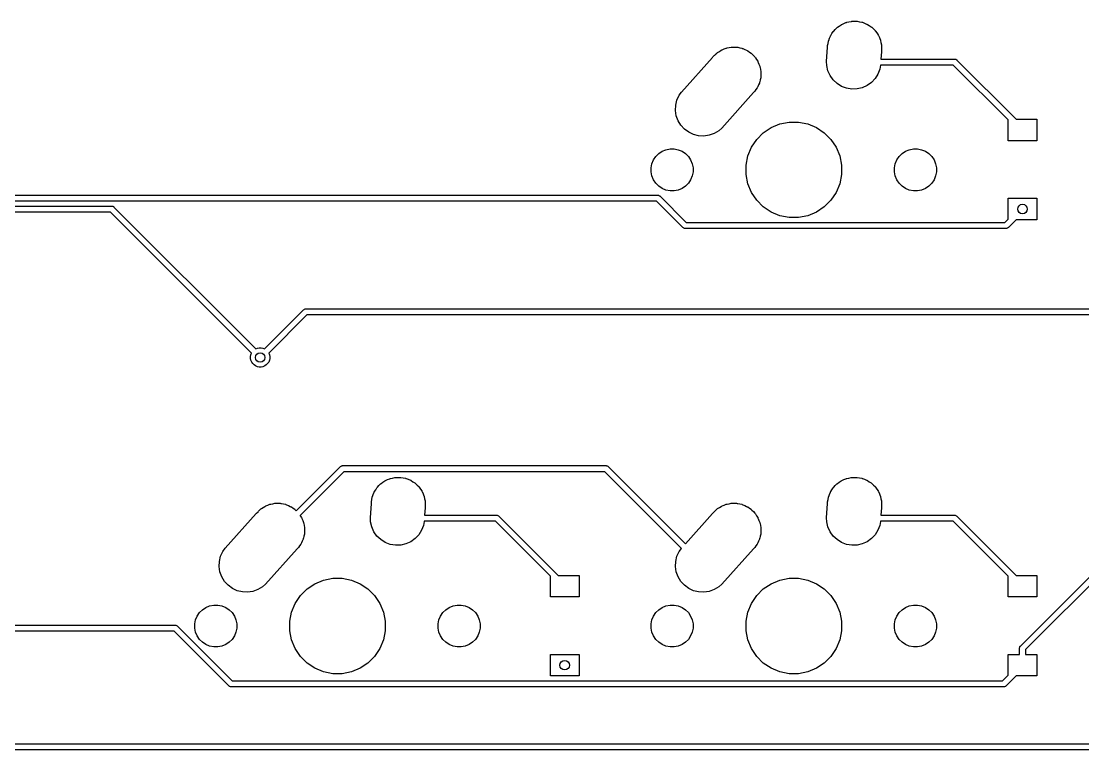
# Model space of a CAD drawing. Extents: x -662 to -203, y -195 to -58.
# Drawn here: x -588.66 to -544.35, y -169.52 to -139.09 of the extents above; entities that cross this region are included whole.
import ezdxf

# ---------------------------------------------------------------- set-up
doc = ezdxf.new("R2010")
doc.units = 0
doc.layers.add('BLACK', color=7, linetype='CONTINUOUS')

msp = doc.modelspace()

# ---------------------------------------------------------------- linework, layer by layer
at = {"layer": 'BLACK', "linetype": 'CONTINUOUS'}
for p, q in [((-554.318, -139.188), (-554.232, -139.149)), ((-554.232, -139.149), (-554.216, -139.145)), ((-554.216, -139.145), (-554.201, -139.139)), ((-554.201, -139.139), (-554.108, -139.121)), ((-554.108, -139.121), (-554.016, -139.099)), ((-554.016, -139.099), (-554, -139.099)), ((-554, -139.099), (-553.983, -139.096)), ((-553.983, -139.096), (-553.889, -139.096)), ((-553.889, -139.096), (-553.795, -139.093)), ((-553.795, -139.093), (-553.778, -139.096)), ((-553.778, -139.096), (-553.762, -139.096)), ((-553.762, -139.096), (-553.669, -139.114)), ((-553.669, -139.114), (-553.576, -139.13)), ((-553.576, -139.13), (-553.561, -139.136)), ((-553.561, -139.136), (-553.544, -139.139)), ((-553.544, -139.139), (-553.457, -139.175)), ((-554.817, -139.609), (-554.767, -139.529)), ((-554.767, -139.529), (-554.755, -139.517)), ((-554.755, -139.517), (-554.746, -139.504)), ((-554.746, -139.504), (-554.68, -139.437)), ((-554.68, -139.437), (-554.615, -139.368)), ((-554.615, -139.368), (-554.601, -139.359)), ((-554.601, -139.359), (-554.59, -139.347)), ((-554.59, -139.347), (-554.511, -139.294)), ((-554.511, -139.294), (-554.434, -139.24)), ((-554.434, -139.24), (-554.419, -139.233)), ((-554.419, -139.233), (-554.405, -139.224)), ((-554.405, -139.224), (-554.318, -139.188)), ((-553.457, -139.175), (-553.369, -139.209)), ((-553.369, -139.209), (-553.355, -139.217)), ((-553.355, -139.217), (-553.34, -139.224)), ((-553.34, -139.224), (-553.261, -139.276)), ((-553.261, -139.276), (-553.181, -139.326)), ((-553.181, -139.326), (-553.169, -139.338)), ((-553.169, -139.338), (-553.155, -139.347)), ((-553.155, -139.347), (-553.089, -139.414)), ((-553.089, -139.414), (-553.02, -139.478)), ((-553.02, -139.478), (-553.01, -139.492)), ((-553.01, -139.492), (-552.999, -139.504)), ((-552.999, -139.504), (-552.946, -139.582)), ((-552.946, -139.582), (-552.891, -139.659)), ((-554.997, -140.11), (-554.979, -140.017)), ((-554.979, -140.017), (-554.963, -139.924)), ((-554.963, -139.924), (-554.957, -139.909)), ((-554.957, -139.909), (-554.954, -139.893)), ((-554.954, -139.893), (-554.918, -139.805)), ((-554.918, -139.805), (-554.885, -139.717)), ((-554.885, -139.717), (-554.876, -139.703)), ((-554.876, -139.703), (-554.869, -139.688)), ((-554.869, -139.688), (-554.817, -139.609)), ((-552.891, -139.659), (-552.885, -139.674)), ((-552.885, -139.674), (-552.875, -139.688)), ((-552.875, -139.688), (-552.839, -139.775)), ((-552.839, -139.775), (-552.801, -139.861)), ((-552.801, -139.861), (-552.797, -139.877)), ((-552.797, -139.877), (-552.791, -139.893)), ((-552.791, -139.893), (-552.772, -139.985)), ((-552.772, -139.985), (-552.751, -140.077)), ((-559.69, -140.488), (-559.63, -140.427)), ((-559.63, -140.427), (-559.609, -140.413)), ((-559.609, -140.413), (-559.59, -140.396)), ((-559.59, -140.396), (-559.517, -140.352)), ((-559.517, -140.352), (-559.445, -140.304)), ((-559.445, -140.304), (-559.422, -140.294)), ((-559.422, -140.294), (-559.401, -140.281)), ((-559.401, -140.281), (-559.32, -140.252)), ((-559.32, -140.252), (-559.241, -140.219)), ((-559.241, -140.219), (-559.216, -140.214)), ((-559.216, -140.214), (-559.193, -140.206)), ((-559.193, -140.206), (-559.108, -140.192)), ((-559.108, -140.192), (-559.023, -140.176)), ((-559.023, -140.176), (-558.998, -140.176)), ((-558.998, -140.176), (-558.974, -140.172)), ((-558.974, -140.172), (-558.888, -140.176)), ((-558.888, -140.176), (-558.802, -140.176)), ((-558.802, -140.176), (-558.777, -140.181)), ((-558.777, -140.181), (-558.752, -140.182)), ((-558.752, -140.182), (-558.669, -140.202)), ((-558.669, -140.202), (-558.584, -140.219)), ((-558.584, -140.219), (-558.561, -140.228)), ((-558.561, -140.228), (-558.537, -140.234)), ((-558.537, -140.234), (-558.459, -140.271)), ((-558.459, -140.271), (-558.38, -140.304)), ((-558.38, -140.304), (-558.359, -140.318)), ((-558.359, -140.318), (-558.336, -140.328)), ((-558.336, -140.328), (-558.267, -140.379)), ((-558.267, -140.379), (-558.195, -140.427)), ((-558.195, -140.427), (-558.178, -140.445)), ((-558.178, -140.445), (-558.157, -140.459)), ((-558.157, -140.459), (-558.099, -140.523)), ((-555.039, -140.778), (-554.997, -140.182)), ((-554.997, -140.182), (-554.997, -140.11)), ((-552.755, -140.37), (-552.776, -140.674)), ((-552.747, -140.332), (-552.755, -140.37)), ((-552.751, -140.077), (-552.751, -140.094)), ((-552.751, -140.094), (-552.747, -140.11)), ((-552.747, -140.11), (-552.747, -140.204)), ((-552.747, -140.204), (-552.746, -140.243)), ((-552.746, -140.243), (-552.747, -140.259)), ((-552.747, -140.259), (-552.747, -140.332)), ((-561.097, -142.051), (-559.803, -140.609)), ((-559.803, -140.609), (-559.786, -140.584)), ((-559.786, -140.584), (-559.729, -140.527)), ((-559.729, -140.527), (-559.713, -140.508)), ((-559.713, -140.508), (-559.69, -140.488)), ((-558.099, -140.523), (-558.039, -140.584)), ((-558.039, -140.584), (-558.025, -140.604)), ((-558.025, -140.604), (-558.008, -140.623)), ((-558.008, -140.623), (-557.963, -140.696)), ((-557.963, -140.696), (-557.915, -140.768)), ((-557.915, -140.768), (-557.906, -140.791)), ((-557.906, -140.791), (-557.893, -140.812)), ((-557.893, -140.812), (-557.864, -140.893)), ((-557.864, -140.893), (-557.831, -140.973)), ((-555.034, -140.944), (-555.039, -140.778)), ((-552.793, -140.928), (-552.794, -140.933)), ((-549.752, -140.928), (-552.793, -140.928)), ((-552.776, -140.674), (-549.706, -140.674)), ((-547.462, -143.218), (-549.752, -140.928)), ((-549.706, -140.674), (-549.699, -140.673)), ((-549.699, -140.673), (-549.693, -140.674)), ((-549.693, -140.674), (-549.674, -140.676)), ((-549.674, -140.676), (-549.65, -140.683)), ((-549.65, -140.683), (-549.628, -140.695)), ((-549.628, -140.695), (-549.609, -140.71)), ((-549.609, -140.71), (-549.605, -140.715)), ((-549.605, -140.715), (-547.132, -143.188)), ((-557.831, -140.973), (-557.826, -140.997)), ((-557.826, -140.997), (-557.817, -141.021)), ((-557.817, -141.021), (-557.804, -141.106)), ((-557.804, -141.106), (-557.787, -141.19)), ((-557.787, -141.19), (-557.787, -141.215)), ((-557.787, -141.215), (-557.784, -141.24)), ((-557.784, -141.24), (-557.787, -141.326)), ((-557.787, -141.326), (-557.787, -141.412)), ((-554.984, -141.16), (-555.034, -140.944)), ((-554.893, -141.363), (-554.984, -141.16)), ((-554.765, -141.543), (-554.893, -141.363)), ((-552.9, -141.304), (-553.018, -141.492)), ((-552.821, -141.097), (-552.9, -141.304)), ((-552.794, -140.933), (-552.821, -141.097)), ((-557.883, -141.754), (-557.915, -141.834)), ((-557.846, -141.676), (-557.883, -141.754)), ((-557.84, -141.652), (-557.846, -141.676)), ((-557.831, -141.629), (-557.84, -141.652)), ((-557.814, -141.545), (-557.831, -141.629)), ((-557.793, -141.461), (-557.814, -141.545)), ((-557.792, -141.436), (-557.793, -141.461)), ((-557.787, -141.412), (-557.792, -141.436)), ((-554.604, -141.695), (-554.765, -141.543)), ((-554.416, -141.813), (-554.604, -141.695)), ((-554.209, -141.892), (-554.416, -141.813)), ((-553.351, -141.782), (-553.553, -141.872)), ((-553.17, -141.653), (-553.351, -141.782)), ((-553.018, -141.492), (-553.17, -141.653)), ((-561.289, -142.385), (-561.195, -142.184)), ((-561.195, -142.184), (-561.097, -142.051)), ((-558.095, -142.075), (-559.422, -143.553)), ((-558.039, -142.018), (-558.095, -142.075)), ((-557.991, -141.946), (-558.039, -142.018)), ((-557.94, -141.877), (-557.991, -141.946)), ((-557.929, -141.854), (-557.94, -141.877)), ((-557.915, -141.834), (-557.929, -141.854)), ((-553.99, -141.928), (-554.209, -141.892)), ((-553.769, -141.922), (-553.99, -141.928)), ((-553.553, -141.872), (-553.769, -141.922)), ((-561.351, -142.822), (-561.341, -142.6)), ((-561.341, -142.6), (-561.289, -142.385)), ((-561.318, -143.041), (-561.351, -142.822)), ((-561.242, -143.249), (-561.318, -143.041)), ((-561.127, -143.439), (-561.242, -143.249)), ((-560.977, -143.602), (-561.127, -143.439)), ((-559.422, -143.553), (-559.544, -143.665)), ((-557.683, -143.752), (-557.357, -143.534)), ((-557.357, -143.534), (-556.994, -143.383)), ((-556.994, -143.383), (-556.609, -143.307)), ((-556.609, -143.307), (-556.216, -143.307)), ((-556.216, -143.307), (-555.831, -143.383)), ((-555.831, -143.383), (-555.468, -143.534)), ((-555.468, -143.534), (-555.141, -143.752)), ((-547.462, -144.088), (-547.462, -143.218)), ((-547.132, -143.188), (-546.262, -143.188)), ((-546.262, -143.188), (-546.262, -144.088)), ((-560.799, -143.733), (-560.977, -143.602)), ((-560.598, -143.827), (-560.799, -143.733)), ((-560.383, -143.88), (-560.598, -143.827)), ((-560.161, -143.889), (-560.383, -143.88)), ((-559.942, -143.856), (-560.161, -143.889)), ((-559.734, -143.78), (-559.942, -143.856)), ((-559.544, -143.665), (-559.734, -143.78)), ((-558.179, -144.356), (-557.961, -144.03)), ((-557.961, -144.03), (-557.683, -143.752)), ((-555.141, -143.752), (-554.864, -144.03)), ((-554.864, -144.03), (-554.645, -144.356)), ((-561.907, -144.525), (-561.748, -144.459)), ((-561.748, -144.459), (-561.579, -144.426)), ((-561.579, -144.426), (-561.406, -144.426)), ((-561.406, -144.426), (-561.237, -144.459)), ((-561.237, -144.459), (-561.078, -144.525)), ((-558.33, -144.719), (-558.179, -144.356)), ((-554.645, -144.356), (-554.495, -144.719)), ((-551.747, -144.525), (-551.588, -144.459)), ((-551.588, -144.459), (-551.419, -144.426)), ((-551.419, -144.426), (-551.246, -144.426)), ((-551.246, -144.426), (-551.077, -144.459)), ((-551.077, -144.459), (-550.918, -144.525)), ((-546.262, -144.088), (-547.462, -144.088)), ((-562.334, -145.045), (-562.268, -144.886)), ((-562.268, -144.886), (-562.172, -144.743)), ((-562.172, -144.743), (-562.05, -144.621)), ((-562.05, -144.621), (-561.907, -144.525)), ((-561.078, -144.525), (-560.935, -144.621)), ((-560.935, -144.621), (-560.813, -144.743)), ((-560.813, -144.743), (-560.717, -144.886)), ((-560.717, -144.886), (-560.651, -145.045)), ((-558.406, -145.104), (-558.33, -144.719)), ((-554.495, -144.719), (-554.418, -145.104)), ((-552.174, -145.045), (-552.108, -144.886)), ((-552.108, -144.886), (-552.012, -144.743)), ((-552.012, -144.743), (-551.89, -144.621)), ((-551.89, -144.621), (-551.747, -144.525)), ((-550.918, -144.525), (-550.775, -144.621)), ((-550.775, -144.621), (-550.653, -144.743)), ((-550.653, -144.743), (-550.557, -144.886)), ((-550.557, -144.886), (-550.491, -145.045)), ((-562.367, -145.215), (-562.334, -145.045)), ((-562.367, -145.387), (-562.367, -145.215)), ((-560.651, -145.045), (-560.617, -145.215)), ((-560.617, -145.215), (-560.617, -145.387)), ((-558.406, -145.497), (-558.406, -145.104)), ((-554.418, -145.104), (-554.418, -145.497)), ((-552.207, -145.215), (-552.174, -145.045)), ((-552.207, -145.387), (-552.207, -145.215)), ((-550.491, -145.045), (-550.457, -145.215)), ((-550.457, -145.215), (-550.457, -145.387)), ((-562.334, -145.556), (-562.367, -145.387)), ((-562.268, -145.715), (-562.334, -145.556)), ((-562.172, -145.858), (-562.268, -145.715)), ((-560.717, -145.715), (-560.813, -145.858)), ((-560.651, -145.556), (-560.717, -145.715)), ((-560.617, -145.387), (-560.651, -145.556)), ((-558.33, -145.882), (-558.406, -145.497)), ((-554.418, -145.497), (-554.495, -145.882)), ((-552.174, -145.556), (-552.207, -145.387)), ((-552.108, -145.715), (-552.174, -145.556)), ((-552.012, -145.858), (-552.108, -145.715)), ((-550.557, -145.715), (-550.653, -145.858)), ((-550.491, -145.556), (-550.557, -145.715)), ((-550.457, -145.387), (-550.491, -145.556)), ((-562.05, -145.98), (-562.172, -145.858)), ((-561.907, -146.076), (-562.05, -145.98)), ((-561.748, -146.142), (-561.907, -146.076)), ((-561.579, -146.176), (-561.748, -146.142)), ((-561.406, -146.176), (-561.579, -146.176)), ((-561.237, -146.142), (-561.406, -146.176)), ((-561.078, -146.076), (-561.237, -146.142)), ((-560.935, -145.98), (-561.078, -146.076)), ((-560.813, -145.858), (-560.935, -145.98)), ((-558.179, -146.245), (-558.33, -145.882)), ((-557.961, -146.572), (-558.179, -146.245)), ((-554.645, -146.245), (-554.864, -146.572)), ((-554.495, -145.882), (-554.645, -146.245)), ((-551.89, -145.98), (-552.012, -145.858)), ((-551.747, -146.076), (-551.89, -145.98)), ((-551.588, -146.142), (-551.747, -146.076)), ((-551.419, -146.176), (-551.588, -146.142)), ((-551.246, -146.176), (-551.419, -146.176)), ((-551.077, -146.142), (-551.246, -146.176)), ((-550.918, -146.076), (-551.077, -146.142)), ((-550.775, -145.98), (-550.918, -146.076)), ((-550.653, -145.858), (-550.775, -145.98)), ((-562.141, -146.611), (-591.173, -146.611)), ((-591.126, -146.357), (-562.094, -146.357)), ((-561.045, -147.707), (-562.141, -146.611)), ((-562.094, -146.357), (-562.088, -146.356)), ((-562.088, -146.356), (-562.082, -146.357)), ((-562.082, -146.357), (-562.063, -146.359)), ((-562.063, -146.359), (-562.039, -146.366)), ((-562.039, -146.366), (-562.017, -146.378)), ((-562.017, -146.378), (-561.998, -146.394)), ((-561.998, -146.394), (-561.994, -146.399)), ((-561.994, -146.399), (-560.898, -147.495)), ((-557.683, -146.849), (-557.961, -146.572)), ((-554.864, -146.572), (-555.141, -146.849)), ((-547.462, -147.358), (-547.462, -146.488)), ((-547.462, -146.488), (-546.262, -146.488)), ((-546.262, -146.488), (-546.262, -147.388)), ((-608.238, -146.811), (-584.893, -146.811)), ((-584.939, -147.065), (-608.238, -147.065)), ((-579.047, -152.957), (-584.939, -147.065)), ((-584.893, -146.811), (-584.887, -146.81)), ((-584.887, -146.81), (-584.881, -146.811)), ((-584.881, -146.811), (-584.862, -146.813)), ((-584.862, -146.813), (-584.838, -146.82)), ((-584.838, -146.82), (-584.816, -146.832)), ((-584.816, -146.832), (-584.797, -146.848)), ((-584.797, -146.848), (-584.793, -146.853)), ((-584.793, -146.853), (-578.867, -152.778)), ((-557.357, -147.068), (-557.683, -146.849)), ((-556.994, -147.218), (-557.357, -147.068)), ((-555.468, -147.068), (-555.831, -147.218)), ((-555.141, -146.849), (-555.468, -147.068)), ((-560.898, -147.495), (-547.598, -147.495)), ((-556.609, -147.295), (-556.994, -147.218)), ((-556.216, -147.295), (-556.609, -147.295)), ((-555.831, -147.218), (-556.216, -147.295)), ((-547.598, -147.495), (-547.462, -147.358)), ((-547.132, -147.388), (-547.451, -147.707)), ((-546.262, -147.388), (-547.132, -147.388)), ((-561.041, -147.712), (-561.045, -147.707)), ((-561.022, -147.727), (-561.041, -147.712)), ((-561.021, -147.728), (-561.022, -147.727)), ((-560.999, -147.74), (-561.021, -147.728)), ((-560.975, -147.747), (-560.999, -147.74)), ((-560.95, -147.749), (-560.975, -147.747)), ((-560.944, -147.749), (-560.95, -147.749)), ((-547.552, -147.749), (-560.944, -147.749)), ((-547.546, -147.749), (-547.552, -147.749)), ((-547.539, -147.749), (-547.546, -147.749)), ((-547.521, -147.747), (-547.539, -147.749)), ((-547.497, -147.74), (-547.521, -147.747)), ((-547.475, -147.728), (-547.497, -147.74)), ((-547.455, -147.712), (-547.475, -147.728)), ((-547.451, -147.707), (-547.455, -147.712)), ((-576.857, -151.129), (-576.835, -151.117)), ((-576.835, -151.117), (-576.811, -151.11)), ((-576.811, -151.11), (-576.793, -151.108)), ((-576.793, -151.108), (-576.786, -151.107)), ((-576.786, -151.107), (-576.78, -151.108)), ((-576.78, -151.108), (-540.039, -151.108)), ((-578.509, -152.778), (-576.881, -151.149)), ((-576.734, -151.362), (-578.329, -152.957)), ((-576.881, -151.149), (-576.877, -151.145)), ((-576.877, -151.145), (-576.857, -151.129)), ((-539.993, -151.362), (-576.734, -151.362)), ((-578.867, -152.778), (-578.805, -152.752)), ((-578.805, -152.752), (-578.728, -152.737)), ((-578.728, -152.737), (-578.649, -152.737)), ((-578.649, -152.737), (-578.572, -152.752)), ((-578.572, -152.752), (-578.509, -152.778)), ((-579.088, -153.097), (-579.073, -153.02)), ((-579.088, -153.176), (-579.088, -153.097)), ((-579.073, -153.253), (-579.088, -153.176)), ((-579.073, -153.02), (-579.047, -152.957)), ((-579.043, -153.326), (-579.073, -153.253)), ((-578.999, -153.392), (-579.043, -153.326)), ((-578.334, -153.326), (-578.377, -153.392)), ((-578.304, -153.253), (-578.334, -153.326)), ((-578.329, -152.957), (-578.304, -153.02)), ((-578.304, -153.02), (-578.288, -153.097)), ((-578.288, -153.176), (-578.304, -153.253)), ((-578.288, -153.097), (-578.288, -153.176)), ((-578.943, -153.447), (-578.999, -153.392)), ((-578.878, -153.491), (-578.943, -153.447)), ((-578.805, -153.521), (-578.878, -153.491)), ((-578.728, -153.537), (-578.805, -153.521)), ((-578.649, -153.537), (-578.728, -153.537)), ((-578.572, -153.521), (-578.649, -153.537)), ((-578.499, -153.491), (-578.572, -153.521)), ((-578.433, -153.447), (-578.499, -153.491)), ((-578.377, -153.392), (-578.433, -153.447)), ((-546.947, -165.19), (-537.549, -155.791)), ((-537.402, -156.004), (-546.735, -165.337)), ((-577.18, -159.539), (-575.337, -157.695)), ((-575.337, -157.695), (-575.333, -157.691)), ((-575.333, -157.691), (-575.313, -157.675)), ((-575.313, -157.675), (-575.291, -157.663)), ((-575.291, -157.663), (-575.267, -157.656)), ((-575.267, -157.656), (-575.249, -157.654)), ((-575.249, -157.654), (-575.242, -157.653)), ((-575.242, -157.653), (-575.236, -157.654)), ((-575.236, -157.654), (-564.259, -157.654)), ((-564.259, -157.654), (-564.252, -157.653)), ((-564.252, -157.653), (-564.246, -157.654)), ((-564.246, -157.654), (-564.227, -157.656)), ((-564.227, -157.656), (-564.204, -157.663)), ((-564.204, -157.663), (-564.181, -157.675)), ((-564.181, -157.675), (-564.162, -157.691)), ((-564.162, -157.691), (-564.158, -157.695)), ((-564.158, -157.695), (-560.934, -160.919)), ((-575.19, -157.908), (-577.019, -159.737)), ((-564.305, -157.908), (-575.19, -157.908)), ((-573.368, -158.238), (-573.282, -158.199)), ((-573.282, -158.199), (-573.266, -158.195)), ((-573.266, -158.195), (-573.251, -158.189)), ((-573.251, -158.189), (-573.158, -158.171)), ((-573.158, -158.171), (-573.066, -158.149)), ((-573.066, -158.149), (-573.05, -158.149)), ((-573.05, -158.149), (-573.033, -158.146)), ((-573.033, -158.146), (-572.939, -158.146)), ((-572.939, -158.146), (-572.845, -158.143)), ((-572.845, -158.143), (-572.828, -158.146)), ((-572.828, -158.146), (-572.812, -158.146)), ((-572.812, -158.146), (-572.719, -158.164)), ((-572.719, -158.164), (-572.626, -158.18)), ((-572.626, -158.18), (-572.611, -158.186)), ((-572.611, -158.186), (-572.594, -158.189)), ((-572.594, -158.189), (-572.507, -158.225)), ((-561.103, -161.109), (-564.305, -157.908)), ((-554.318, -158.238), (-554.232, -158.199)), ((-554.232, -158.199), (-554.216, -158.195)), ((-554.216, -158.195), (-554.201, -158.189)), ((-554.201, -158.189), (-554.108, -158.171)), ((-554.108, -158.171), (-554.016, -158.149)), ((-554.016, -158.149), (-554, -158.149)), ((-554, -158.149), (-553.983, -158.146)), ((-553.983, -158.146), (-553.889, -158.146)), ((-553.889, -158.146), (-553.795, -158.143)), ((-553.795, -158.143), (-553.778, -158.146)), ((-553.778, -158.146), (-553.762, -158.146)), ((-553.762, -158.146), (-553.669, -158.164)), ((-553.669, -158.164), (-553.576, -158.18)), ((-553.576, -158.18), (-553.561, -158.186)), ((-553.561, -158.186), (-553.544, -158.189)), ((-553.544, -158.189), (-553.457, -158.225)), ((-573.867, -158.659), (-573.817, -158.579)), ((-573.817, -158.579), (-573.805, -158.567)), ((-573.805, -158.567), (-573.796, -158.554)), ((-573.796, -158.554), (-573.73, -158.487)), ((-573.73, -158.487), (-573.665, -158.418)), ((-573.665, -158.418), (-573.651, -158.409)), ((-573.651, -158.409), (-573.64, -158.397)), ((-573.64, -158.397), (-573.561, -158.344)), ((-573.561, -158.344), (-573.484, -158.29)), ((-573.484, -158.29), (-573.469, -158.283)), ((-573.469, -158.283), (-573.455, -158.274)), ((-573.455, -158.274), (-573.368, -158.238)), ((-572.507, -158.225), (-572.419, -158.259)), ((-572.419, -158.259), (-572.405, -158.267)), ((-572.405, -158.267), (-572.39, -158.274)), ((-572.39, -158.274), (-572.311, -158.326)), ((-572.311, -158.326), (-572.231, -158.376)), ((-572.231, -158.376), (-572.219, -158.388)), ((-572.219, -158.388), (-572.205, -158.397)), ((-572.205, -158.397), (-572.139, -158.464)), ((-572.139, -158.464), (-572.07, -158.528)), ((-572.07, -158.528), (-572.06, -158.542)), ((-572.06, -158.542), (-572.049, -158.554)), ((-572.049, -158.554), (-571.996, -158.632)), ((-571.996, -158.632), (-571.941, -158.709)), ((-554.817, -158.659), (-554.767, -158.579)), ((-554.767, -158.579), (-554.755, -158.567)), ((-554.755, -158.567), (-554.746, -158.554)), ((-554.746, -158.554), (-554.68, -158.487)), ((-554.68, -158.487), (-554.615, -158.418)), ((-554.615, -158.418), (-554.601, -158.409)), ((-554.601, -158.409), (-554.59, -158.397)), ((-554.59, -158.397), (-554.511, -158.344)), ((-554.511, -158.344), (-554.434, -158.29)), ((-554.434, -158.29), (-554.419, -158.283)), ((-554.419, -158.283), (-554.405, -158.274)), ((-554.405, -158.274), (-554.318, -158.238)), ((-553.457, -158.225), (-553.369, -158.259)), ((-553.369, -158.259), (-553.355, -158.267)), ((-553.355, -158.267), (-553.34, -158.274)), ((-553.34, -158.274), (-553.261, -158.326)), ((-553.261, -158.326), (-553.181, -158.376)), ((-553.181, -158.376), (-553.169, -158.388)), ((-553.169, -158.388), (-553.155, -158.397)), ((-553.155, -158.397), (-553.089, -158.464)), ((-553.089, -158.464), (-553.02, -158.528)), ((-553.02, -158.528), (-553.01, -158.542)), ((-553.01, -158.542), (-552.999, -158.554)), ((-552.999, -158.554), (-552.946, -158.632)), ((-552.946, -158.632), (-552.891, -158.709)), ((-574.047, -159.16), (-574.029, -159.067)), ((-574.029, -159.067), (-574.013, -158.974)), ((-574.013, -158.974), (-574.007, -158.959)), ((-574.007, -158.959), (-574.004, -158.943)), ((-574.004, -158.943), (-573.968, -158.855)), ((-573.968, -158.855), (-573.935, -158.767)), ((-573.935, -158.767), (-573.926, -158.753)), ((-573.926, -158.753), (-573.919, -158.738)), ((-573.919, -158.738), (-573.867, -158.659)), ((-571.941, -158.709), (-571.935, -158.724)), ((-571.935, -158.724), (-571.925, -158.738)), ((-571.925, -158.738), (-571.889, -158.825)), ((-571.889, -158.825), (-571.851, -158.911)), ((-571.851, -158.911), (-571.847, -158.927)), ((-571.847, -158.927), (-571.841, -158.943)), ((-571.841, -158.943), (-571.822, -159.035)), ((-571.822, -159.035), (-571.801, -159.127)), ((-554.997, -159.16), (-554.979, -159.067)), ((-554.979, -159.067), (-554.963, -158.974)), ((-554.963, -158.974), (-554.957, -158.959)), ((-554.957, -158.959), (-554.954, -158.943)), ((-554.954, -158.943), (-554.918, -158.855)), ((-554.918, -158.855), (-554.885, -158.767)), ((-554.885, -158.767), (-554.876, -158.753)), ((-554.876, -158.753), (-554.869, -158.738)), ((-554.869, -158.738), (-554.817, -158.659)), ((-552.891, -158.709), (-552.885, -158.724)), ((-552.885, -158.724), (-552.875, -158.738)), ((-552.875, -158.738), (-552.839, -158.825)), ((-552.839, -158.825), (-552.801, -158.911)), ((-552.801, -158.911), (-552.797, -158.927)), ((-552.797, -158.927), (-552.791, -158.943)), ((-552.791, -158.943), (-552.772, -159.035)), ((-552.772, -159.035), (-552.751, -159.127)), ((-578.763, -159.558), (-578.74, -159.538)), ((-578.74, -159.538), (-578.68, -159.477)), ((-578.68, -159.477), (-578.659, -159.463)), ((-578.659, -159.463), (-578.64, -159.446)), ((-578.64, -159.446), (-578.567, -159.402)), ((-578.567, -159.402), (-578.495, -159.354)), ((-578.495, -159.354), (-578.472, -159.344)), ((-578.472, -159.344), (-578.451, -159.331)), ((-578.451, -159.331), (-578.37, -159.302)), ((-578.37, -159.302), (-578.291, -159.269)), ((-578.291, -159.269), (-578.266, -159.264)), ((-578.266, -159.264), (-578.243, -159.256)), ((-578.243, -159.256), (-578.158, -159.242)), ((-578.158, -159.242), (-578.073, -159.226)), ((-578.073, -159.226), (-578.048, -159.226)), ((-578.048, -159.226), (-578.024, -159.222)), ((-578.024, -159.222), (-577.938, -159.226)), ((-577.938, -159.226), (-577.852, -159.226)), ((-577.852, -159.226), (-577.827, -159.231)), ((-577.827, -159.231), (-577.802, -159.232)), ((-577.802, -159.232), (-577.719, -159.252)), ((-577.719, -159.252), (-577.634, -159.269)), ((-577.634, -159.269), (-577.611, -159.278)), ((-577.611, -159.278), (-577.587, -159.284)), ((-577.587, -159.284), (-577.509, -159.321)), ((-577.509, -159.321), (-577.43, -159.354)), ((-577.43, -159.354), (-577.409, -159.368)), ((-577.409, -159.368), (-577.386, -159.378)), ((-577.386, -159.378), (-577.317, -159.429)), ((-577.317, -159.429), (-577.245, -159.477)), ((-577.245, -159.477), (-577.228, -159.495)), ((-577.228, -159.495), (-577.207, -159.509)), ((-577.207, -159.509), (-577.18, -159.539)), ((-574.089, -159.828), (-574.047, -159.232)), ((-574.047, -159.232), (-574.047, -159.16)), ((-571.805, -159.42), (-571.826, -159.724)), ((-571.797, -159.382), (-571.805, -159.42)), ((-571.801, -159.127), (-571.801, -159.144)), ((-571.801, -159.144), (-571.797, -159.16)), ((-571.797, -159.16), (-571.797, -159.254)), ((-571.797, -159.254), (-571.796, -159.293)), ((-571.796, -159.293), (-571.797, -159.309)), ((-571.797, -159.309), (-571.797, -159.382)), ((-559.713, -159.558), (-559.69, -159.538)), ((-559.69, -159.538), (-559.63, -159.477)), ((-559.63, -159.477), (-559.609, -159.463)), ((-559.609, -159.463), (-559.59, -159.446)), ((-559.59, -159.446), (-559.517, -159.402)), ((-559.517, -159.402), (-559.445, -159.354)), ((-559.445, -159.354), (-559.422, -159.344)), ((-559.422, -159.344), (-559.401, -159.331)), ((-559.401, -159.331), (-559.32, -159.302)), ((-559.32, -159.302), (-559.241, -159.269)), ((-559.241, -159.269), (-559.216, -159.264)), ((-559.216, -159.264), (-559.193, -159.256)), ((-559.193, -159.256), (-559.108, -159.242)), ((-559.108, -159.242), (-559.023, -159.226)), ((-559.023, -159.226), (-558.998, -159.226)), ((-558.998, -159.226), (-558.974, -159.222)), ((-558.974, -159.222), (-558.888, -159.226)), ((-558.888, -159.226), (-558.802, -159.226)), ((-558.802, -159.226), (-558.777, -159.231)), ((-558.777, -159.231), (-558.752, -159.232)), ((-558.752, -159.232), (-558.669, -159.252)), ((-558.669, -159.252), (-558.584, -159.269)), ((-558.584, -159.269), (-558.561, -159.278)), ((-558.561, -159.278), (-558.537, -159.284)), ((-558.537, -159.284), (-558.459, -159.321)), ((-558.459, -159.321), (-558.38, -159.354)), ((-558.38, -159.354), (-558.359, -159.368)), ((-558.359, -159.368), (-558.336, -159.378)), ((-558.336, -159.378), (-558.267, -159.429)), ((-558.267, -159.429), (-558.195, -159.477)), ((-558.195, -159.477), (-558.178, -159.495)), ((-558.178, -159.495), (-558.157, -159.509)), ((-558.157, -159.509), (-558.099, -159.573)), ((-555.039, -159.828), (-554.997, -159.232)), ((-554.997, -159.232), (-554.997, -159.16)), ((-552.755, -159.42), (-552.776, -159.724)), ((-552.747, -159.382), (-552.755, -159.42)), ((-552.751, -159.127), (-552.751, -159.144)), ((-552.751, -159.144), (-552.747, -159.16)), ((-552.747, -159.16), (-552.747, -159.254)), ((-552.747, -159.254), (-552.746, -159.293)), ((-552.746, -159.293), (-552.747, -159.309)), ((-552.747, -159.309), (-552.747, -159.382)), ((-580.147, -161.101), (-578.853, -159.659)), ((-578.853, -159.659), (-578.836, -159.634)), ((-578.836, -159.634), (-578.779, -159.577)), ((-578.779, -159.577), (-578.763, -159.558)), ((-577.019, -159.737), (-577.013, -159.746)), ((-577.013, -159.746), (-576.965, -159.818)), ((-576.965, -159.818), (-576.956, -159.841)), ((-576.956, -159.841), (-576.943, -159.862)), ((-576.943, -159.862), (-576.914, -159.943)), ((-576.914, -159.943), (-576.881, -160.023)), ((-574.084, -159.994), (-574.089, -159.828)), ((-571.844, -159.983), (-571.871, -160.147)), ((-571.843, -159.978), (-571.844, -159.983)), ((-568.865, -159.978), (-571.843, -159.978)), ((-571.826, -159.724), (-568.819, -159.724)), ((-566.575, -162.268), (-568.865, -159.978)), ((-568.819, -159.724), (-568.813, -159.723)), ((-568.813, -159.723), (-568.807, -159.724)), ((-568.807, -159.724), (-568.788, -159.726)), ((-568.788, -159.726), (-568.764, -159.733)), ((-568.764, -159.733), (-568.742, -159.745)), ((-568.742, -159.745), (-568.723, -159.76)), ((-568.723, -159.76), (-568.719, -159.765)), ((-568.719, -159.765), (-566.246, -162.238)), ((-560.934, -160.919), (-559.803, -159.659)), ((-559.803, -159.659), (-559.786, -159.634)), ((-559.786, -159.634), (-559.729, -159.577)), ((-559.729, -159.577), (-559.713, -159.558)), ((-558.099, -159.573), (-558.039, -159.634)), ((-558.039, -159.634), (-558.025, -159.654)), ((-558.025, -159.654), (-558.008, -159.673)), ((-558.008, -159.673), (-557.963, -159.746)), ((-557.963, -159.746), (-557.915, -159.818)), ((-557.915, -159.818), (-557.906, -159.841)), ((-557.906, -159.841), (-557.893, -159.862)), ((-557.893, -159.862), (-557.864, -159.943)), ((-557.864, -159.943), (-557.831, -160.023)), ((-555.034, -159.994), (-555.039, -159.828)), ((-552.794, -159.983), (-552.821, -160.147)), ((-552.793, -159.978), (-552.794, -159.983)), ((-549.752, -159.978), (-552.793, -159.978)), ((-552.776, -159.724), (-549.706, -159.724)), ((-547.462, -162.268), (-549.752, -159.978)), ((-549.706, -159.724), (-549.699, -159.723)), ((-549.699, -159.723), (-549.693, -159.724)), ((-549.693, -159.724), (-549.674, -159.726)), ((-549.674, -159.726), (-549.65, -159.733)), ((-549.65, -159.733), (-549.628, -159.745)), ((-549.628, -159.745), (-549.609, -159.76)), ((-549.609, -159.76), (-549.605, -159.765)), ((-549.605, -159.765), (-547.132, -162.238)), ((-576.881, -160.023), (-576.876, -160.047)), ((-576.876, -160.047), (-576.867, -160.071)), ((-576.867, -160.071), (-576.854, -160.156)), ((-576.854, -160.156), (-576.837, -160.24)), ((-576.837, -160.24), (-576.837, -160.265)), ((-576.837, -160.265), (-576.834, -160.29)), ((-576.834, -160.29), (-576.837, -160.376)), ((-576.837, -160.376), (-576.837, -160.462)), ((-574.034, -160.21), (-574.084, -159.994)), ((-573.943, -160.413), (-574.034, -160.21)), ((-573.815, -160.593), (-573.943, -160.413)), ((-571.95, -160.354), (-572.068, -160.542)), ((-571.871, -160.147), (-571.95, -160.354)), ((-557.831, -160.023), (-557.826, -160.047)), ((-557.826, -160.047), (-557.817, -160.071)), ((-557.817, -160.071), (-557.804, -160.156)), ((-557.804, -160.156), (-557.787, -160.24)), ((-557.787, -160.24), (-557.787, -160.265)), ((-557.787, -160.265), (-557.784, -160.29)), ((-557.784, -160.29), (-557.787, -160.376)), ((-557.787, -160.376), (-557.787, -160.462)), ((-554.984, -160.21), (-555.034, -159.994)), ((-554.893, -160.413), (-554.984, -160.21)), ((-554.765, -160.593), (-554.893, -160.413)), ((-552.9, -160.354), (-553.018, -160.542)), ((-552.821, -160.147), (-552.9, -160.354)), ((-576.933, -160.804), (-576.965, -160.884)), ((-576.896, -160.726), (-576.933, -160.804)), ((-576.89, -160.702), (-576.896, -160.726)), ((-576.881, -160.679), (-576.89, -160.702)), ((-576.864, -160.595), (-576.881, -160.679)), ((-576.843, -160.511), (-576.864, -160.595)), ((-576.842, -160.486), (-576.843, -160.511)), ((-576.837, -160.462), (-576.842, -160.486)), ((-573.654, -160.745), (-573.815, -160.593)), ((-573.466, -160.863), (-573.654, -160.745)), ((-573.259, -160.942), (-573.466, -160.863)), ((-572.401, -160.832), (-572.603, -160.922)), ((-572.22, -160.703), (-572.401, -160.832)), ((-572.068, -160.542), (-572.22, -160.703)), ((-557.883, -160.804), (-557.915, -160.884)), ((-557.846, -160.726), (-557.883, -160.804)), ((-557.84, -160.702), (-557.846, -160.726)), ((-557.831, -160.679), (-557.84, -160.702)), ((-557.814, -160.595), (-557.831, -160.679)), ((-557.793, -160.511), (-557.814, -160.595)), ((-557.792, -160.486), (-557.793, -160.511)), ((-557.787, -160.462), (-557.792, -160.486)), ((-554.604, -160.745), (-554.765, -160.593)), ((-554.416, -160.863), (-554.604, -160.745)), ((-554.209, -160.942), (-554.416, -160.863)), ((-553.351, -160.832), (-553.553, -160.922)), ((-553.17, -160.703), (-553.351, -160.832)), ((-553.018, -160.542), (-553.17, -160.703)), ((-580.339, -161.435), (-580.245, -161.234)), ((-580.245, -161.234), (-580.147, -161.101)), ((-577.145, -161.125), (-578.472, -162.603)), ((-577.089, -161.068), (-577.145, -161.125)), ((-577.041, -160.996), (-577.089, -161.068)), ((-576.99, -160.927), (-577.041, -160.996)), ((-576.979, -160.904), (-576.99, -160.927)), ((-576.965, -160.884), (-576.979, -160.904)), ((-573.04, -160.978), (-573.259, -160.942)), ((-572.819, -160.972), (-573.04, -160.978)), ((-572.603, -160.922), (-572.819, -160.972)), ((-561.289, -161.435), (-561.195, -161.234)), ((-561.195, -161.234), (-561.103, -161.109)), ((-558.095, -161.125), (-559.422, -162.603)), ((-558.039, -161.068), (-558.095, -161.125)), ((-557.991, -160.996), (-558.039, -161.068)), ((-557.94, -160.927), (-557.991, -160.996)), ((-557.929, -160.904), (-557.94, -160.927)), ((-557.915, -160.884), (-557.929, -160.904)), ((-553.99, -160.978), (-554.209, -160.942)), ((-553.769, -160.972), (-553.99, -160.978)), ((-553.553, -160.922), (-553.769, -160.972)), ((-580.401, -161.872), (-580.391, -161.65)), ((-580.391, -161.65), (-580.339, -161.435)), ((-561.351, -161.872), (-561.341, -161.65)), ((-561.341, -161.65), (-561.289, -161.435)), ((-580.368, -162.091), (-580.401, -161.872)), ((-580.292, -162.299), (-580.368, -162.091)), ((-561.318, -162.091), (-561.351, -161.872)), ((-561.242, -162.299), (-561.318, -162.091)), ((-580.177, -162.489), (-580.292, -162.299)), ((-580.027, -162.652), (-580.177, -162.489)), ((-578.472, -162.603), (-578.594, -162.715)), ((-576.733, -162.802), (-576.407, -162.584)), ((-576.407, -162.584), (-576.044, -162.433)), ((-576.044, -162.433), (-575.659, -162.357)), ((-575.659, -162.357), (-575.266, -162.357)), ((-575.266, -162.357), (-574.881, -162.433)), ((-574.881, -162.433), (-574.518, -162.584)), ((-574.518, -162.584), (-574.191, -162.802)), ((-566.575, -163.138), (-566.575, -162.268)), ((-566.246, -162.238), (-565.375, -162.238)), ((-565.375, -162.238), (-565.375, -163.138)), ((-561.127, -162.489), (-561.242, -162.299)), ((-560.977, -162.652), (-561.127, -162.489)), ((-559.422, -162.603), (-559.544, -162.715)), ((-557.683, -162.802), (-557.357, -162.584)), ((-557.357, -162.584), (-556.994, -162.433)), ((-556.994, -162.433), (-556.609, -162.357)), ((-556.609, -162.357), (-556.216, -162.357)), ((-556.216, -162.357), (-555.831, -162.433)), ((-555.831, -162.433), (-555.468, -162.584)), ((-555.468, -162.584), (-555.141, -162.802)), ((-547.462, -163.138), (-547.462, -162.268)), ((-547.132, -162.238), (-546.262, -162.238)), ((-546.262, -162.238), (-546.262, -163.138)), ((-579.849, -162.783), (-580.027, -162.652)), ((-579.648, -162.877), (-579.849, -162.783)), ((-579.433, -162.93), (-579.648, -162.877)), ((-579.211, -162.939), (-579.433, -162.93)), ((-578.992, -162.906), (-579.211, -162.939)), ((-578.784, -162.83), (-578.992, -162.906)), ((-578.594, -162.715), (-578.784, -162.83)), ((-577.229, -163.406), (-577.011, -163.08)), ((-577.011, -163.08), (-576.733, -162.802)), ((-574.191, -162.802), (-573.914, -163.08)), ((-573.914, -163.08), (-573.695, -163.406)), ((-560.799, -162.783), (-560.977, -162.652)), ((-560.598, -162.877), (-560.799, -162.783)), ((-560.383, -162.93), (-560.598, -162.877)), ((-560.161, -162.939), (-560.383, -162.93)), ((-559.942, -162.906), (-560.161, -162.939)), ((-559.734, -162.83), (-559.942, -162.906)), ((-559.544, -162.715), (-559.734, -162.83)), ((-558.179, -163.406), (-557.961, -163.08)), ((-557.961, -163.08), (-557.683, -162.802)), ((-555.141, -162.802), (-554.864, -163.08)), ((-554.864, -163.08), (-554.645, -163.406)), ((-580.957, -163.575), (-580.798, -163.509)), ((-580.798, -163.509), (-580.629, -163.476)), ((-580.629, -163.476), (-580.456, -163.476)), ((-580.456, -163.476), (-580.287, -163.509)), ((-580.287, -163.509), (-580.128, -163.575)), ((-577.38, -163.769), (-577.229, -163.406)), ((-573.695, -163.406), (-573.545, -163.769)), ((-570.797, -163.575), (-570.638, -163.509)), ((-570.638, -163.509), (-570.469, -163.476)), ((-570.469, -163.476), (-570.296, -163.476)), ((-570.296, -163.476), (-570.127, -163.509)), ((-570.127, -163.509), (-569.968, -163.575)), ((-565.375, -163.138), (-566.575, -163.138)), ((-561.907, -163.575), (-561.748, -163.509)), ((-561.748, -163.509), (-561.579, -163.476)), ((-561.579, -163.476), (-561.406, -163.476)), ((-561.406, -163.476), (-561.237, -163.509)), ((-561.237, -163.509), (-561.078, -163.575)), ((-558.33, -163.769), (-558.179, -163.406)), ((-554.645, -163.406), (-554.495, -163.769)), ((-551.747, -163.575), (-551.588, -163.509)), ((-551.588, -163.509), (-551.419, -163.476)), ((-551.419, -163.476), (-551.246, -163.476)), ((-551.246, -163.476), (-551.077, -163.509)), ((-551.077, -163.509), (-550.918, -163.575)), ((-546.262, -163.138), (-547.462, -163.138)), ((-581.384, -164.095), (-581.318, -163.936)), ((-581.318, -163.936), (-581.222, -163.793)), ((-581.222, -163.793), (-581.1, -163.671)), ((-581.1, -163.671), (-580.957, -163.575)), ((-580.128, -163.575), (-579.985, -163.671)), ((-579.985, -163.671), (-579.863, -163.793)), ((-579.863, -163.793), (-579.767, -163.936)), ((-579.767, -163.936), (-579.701, -164.095)), ((-577.456, -164.154), (-577.38, -163.769)), ((-573.545, -163.769), (-573.468, -164.154)), ((-571.224, -164.095), (-571.158, -163.936)), ((-571.158, -163.936), (-571.062, -163.793)), ((-571.062, -163.793), (-570.94, -163.671)), ((-570.94, -163.671), (-570.797, -163.575)), ((-569.968, -163.575), (-569.825, -163.671)), ((-569.825, -163.671), (-569.703, -163.793)), ((-569.703, -163.793), (-569.607, -163.936)), ((-569.607, -163.936), (-569.541, -164.095)), ((-562.334, -164.095), (-562.268, -163.936)), ((-562.268, -163.936), (-562.172, -163.793)), ((-562.172, -163.793), (-562.05, -163.671)), ((-562.05, -163.671), (-561.907, -163.575)), ((-561.078, -163.575), (-560.935, -163.671)), ((-560.935, -163.671), (-560.813, -163.793)), ((-560.813, -163.793), (-560.717, -163.936)), ((-560.717, -163.936), (-560.651, -164.095)), ((-558.406, -164.154), (-558.33, -163.769)), ((-554.495, -163.769), (-554.418, -164.154)), ((-552.174, -164.095), (-552.108, -163.936)), ((-552.108, -163.936), (-552.012, -163.793)), ((-552.012, -163.793), (-551.89, -163.671)), ((-551.89, -163.671), (-551.747, -163.575)), ((-550.918, -163.575), (-550.775, -163.671)), ((-550.775, -163.671), (-550.653, -163.793)), ((-550.653, -163.793), (-550.557, -163.936)), ((-550.557, -163.936), (-550.491, -164.095)), ((-592.906, -164.316), (-582.235, -164.316)), ((-582.235, -164.316), (-582.229, -164.315)), ((-582.229, -164.315), (-582.223, -164.316)), ((-582.223, -164.316), (-582.204, -164.318)), ((-582.204, -164.318), (-582.18, -164.325)), ((-582.18, -164.325), (-582.158, -164.337)), ((-582.158, -164.337), (-582.139, -164.353)), ((-582.139, -164.353), (-582.135, -164.357)), ((-582.135, -164.357), (-579.854, -166.638)), ((-581.417, -164.265), (-581.384, -164.095)), ((-581.417, -164.437), (-581.417, -164.265)), ((-579.701, -164.095), (-579.667, -164.265)), ((-579.667, -164.265), (-579.667, -164.437)), ((-577.456, -164.547), (-577.456, -164.154)), ((-573.468, -164.154), (-573.468, -164.547)), ((-571.257, -164.265), (-571.224, -164.095)), ((-571.257, -164.437), (-571.257, -164.265)), ((-569.541, -164.095), (-569.507, -164.265)), ((-569.507, -164.265), (-569.507, -164.437)), ((-562.367, -164.265), (-562.334, -164.095)), ((-562.367, -164.437), (-562.367, -164.265)), ((-560.651, -164.095), (-560.617, -164.265)), ((-560.617, -164.265), (-560.617, -164.437)), ((-558.406, -164.547), (-558.406, -164.154)), ((-554.418, -164.154), (-554.418, -164.547)), ((-552.207, -164.265), (-552.174, -164.095)), ((-552.207, -164.437), (-552.207, -164.265)), ((-550.491, -164.095), (-550.457, -164.265)), ((-550.457, -164.265), (-550.457, -164.437)), ((-582.282, -164.57), (-592.953, -164.57)), ((-580.001, -166.85), (-582.282, -164.57)), ((-581.384, -164.606), (-581.417, -164.437)), ((-581.318, -164.765), (-581.384, -164.606)), ((-581.222, -164.908), (-581.318, -164.765)), ((-579.767, -164.765), (-579.863, -164.908)), ((-579.701, -164.606), (-579.767, -164.765)), ((-579.667, -164.437), (-579.701, -164.606)), ((-577.38, -164.932), (-577.456, -164.547)), ((-573.468, -164.547), (-573.545, -164.932)), ((-571.224, -164.606), (-571.257, -164.437)), ((-571.158, -164.765), (-571.224, -164.606)), ((-571.062, -164.908), (-571.158, -164.765)), ((-569.607, -164.765), (-569.703, -164.908)), ((-569.541, -164.606), (-569.607, -164.765)), ((-569.507, -164.437), (-569.541, -164.606)), ((-562.334, -164.606), (-562.367, -164.437)), ((-562.268, -164.765), (-562.334, -164.606)), ((-562.172, -164.908), (-562.268, -164.765)), ((-560.717, -164.765), (-560.813, -164.908)), ((-560.651, -164.606), (-560.717, -164.765)), ((-560.617, -164.437), (-560.651, -164.606)), ((-558.33, -164.932), (-558.406, -164.547)), ((-554.418, -164.547), (-554.495, -164.932)), ((-552.174, -164.606), (-552.207, -164.437)), ((-552.108, -164.765), (-552.174, -164.606)), ((-552.012, -164.908), (-552.108, -164.765)), ((-550.557, -164.765), (-550.653, -164.908)), ((-550.491, -164.606), (-550.557, -164.765)), ((-550.457, -164.437), (-550.491, -164.606)), ((-581.1, -165.03), (-581.222, -164.908)), ((-580.957, -165.126), (-581.1, -165.03)), ((-580.798, -165.192), (-580.957, -165.126)), ((-580.629, -165.226), (-580.798, -165.192)), ((-580.456, -165.226), (-580.629, -165.226)), ((-580.287, -165.192), (-580.456, -165.226)), ((-580.128, -165.126), (-580.287, -165.192)), ((-579.985, -165.03), (-580.128, -165.126)), ((-579.863, -164.908), (-579.985, -165.03)), ((-577.229, -165.295), (-577.38, -164.932)), ((-577.011, -165.622), (-577.229, -165.295)), ((-573.695, -165.295), (-573.914, -165.622)), ((-573.545, -164.932), (-573.695, -165.295)), ((-570.94, -165.03), (-571.062, -164.908)), ((-570.797, -165.126), (-570.94, -165.03)), ((-570.638, -165.192), (-570.797, -165.126)), ((-570.469, -165.226), (-570.638, -165.192)), ((-570.296, -165.226), (-570.469, -165.226)), ((-570.127, -165.192), (-570.296, -165.226)), ((-569.968, -165.126), (-570.127, -165.192)), ((-569.825, -165.03), (-569.968, -165.126)), ((-569.703, -164.908), (-569.825, -165.03)), ((-562.05, -165.03), (-562.172, -164.908)), ((-561.907, -165.126), (-562.05, -165.03)), ((-561.748, -165.192), (-561.907, -165.126)), ((-561.579, -165.226), (-561.748, -165.192)), ((-561.406, -165.226), (-561.579, -165.226)), ((-561.237, -165.192), (-561.406, -165.226)), ((-561.078, -165.126), (-561.237, -165.192)), ((-560.935, -165.03), (-561.078, -165.126)), ((-560.813, -164.908), (-560.935, -165.03)), ((-558.179, -165.295), (-558.33, -164.932)), ((-557.961, -165.622), (-558.179, -165.295)), ((-554.645, -165.295), (-554.864, -165.622)), ((-554.495, -164.932), (-554.645, -165.295)), ((-551.89, -165.03), (-552.012, -164.908)), ((-551.747, -165.126), (-551.89, -165.03)), ((-551.588, -165.192), (-551.747, -165.126)), ((-551.419, -165.226), (-551.588, -165.192)), ((-551.246, -165.226), (-551.419, -165.226)), ((-551.077, -165.192), (-551.246, -165.226)), ((-550.918, -165.126), (-551.077, -165.192)), ((-550.775, -165.03), (-550.918, -165.126)), ((-550.653, -164.908), (-550.775, -165.03)), ((-546.99, -165.284), (-546.987, -165.259)), ((-546.989, -165.29), (-546.99, -165.284)), ((-546.989, -165.538), (-546.989, -165.29)), ((-546.987, -165.259), (-546.98, -165.235)), ((-546.98, -165.235), (-546.968, -165.213)), ((-546.968, -165.213), (-546.956, -165.199)), ((-546.956, -165.199), (-546.952, -165.194)), ((-546.952, -165.194), (-546.947, -165.19)), ((-576.733, -165.899), (-577.011, -165.622)), ((-573.914, -165.622), (-574.191, -165.899)), ((-566.575, -166.438), (-566.575, -165.538)), ((-566.575, -165.538), (-565.375, -165.538)), ((-565.375, -165.538), (-565.375, -166.438)), ((-557.683, -165.899), (-557.961, -165.622)), ((-554.864, -165.622), (-555.141, -165.899)), ((-547.462, -166.408), (-547.462, -165.538)), ((-547.462, -165.538), (-546.989, -165.538)), ((-546.735, -165.337), (-546.735, -165.538)), ((-546.735, -165.538), (-546.262, -165.538)), ((-546.262, -165.538), (-546.262, -166.438)), ((-576.407, -166.118), (-576.733, -165.899)), ((-576.044, -166.268), (-576.407, -166.118)), ((-574.518, -166.118), (-574.881, -166.268)), ((-574.191, -165.899), (-574.518, -166.118)), ((-557.357, -166.118), (-557.683, -165.899)), ((-556.994, -166.268), (-557.357, -166.118)), ((-555.468, -166.118), (-555.831, -166.268)), ((-555.141, -165.899), (-555.468, -166.118)), ((-575.659, -166.345), (-576.044, -166.268)), ((-575.266, -166.345), (-575.659, -166.345)), ((-574.881, -166.268), (-575.266, -166.345)), ((-565.375, -166.438), (-566.575, -166.438)), ((-556.609, -166.345), (-556.994, -166.268)), ((-556.216, -166.345), (-556.609, -166.345)), ((-555.831, -166.268), (-556.216, -166.345)), ((-547.692, -166.638), (-547.462, -166.408)), ((-547.132, -166.438), (-547.545, -166.85)), ((-546.262, -166.438), (-547.132, -166.438)), ((-579.997, -166.855), (-580.001, -166.85)), ((-579.978, -166.871), (-579.997, -166.855)), ((-579.956, -166.883), (-579.978, -166.871)), ((-579.932, -166.89), (-579.956, -166.883)), ((-579.907, -166.893), (-579.932, -166.89)), ((-579.901, -166.892), (-579.907, -166.893)), ((-547.645, -166.892), (-579.901, -166.892)), ((-579.854, -166.638), (-547.692, -166.638)), ((-547.639, -166.893), (-547.645, -166.892)), ((-547.633, -166.892), (-547.639, -166.893)), ((-547.614, -166.89), (-547.633, -166.892)), ((-547.59, -166.883), (-547.614, -166.89)), ((-547.568, -166.871), (-547.59, -166.883)), ((-547.549, -166.855), (-547.568, -166.871)), ((-547.545, -166.85), (-547.549, -166.855)), ((-599.009, -169.266), (-531.269, -169.266)), ((-531.223, -169.52), (-599.009, -169.52))]:
    msp.add_line(p, q, dxfattribs=at)
at = {"layer": 'BLACK'}
for centre in [(-546.862, -146.938), (-578.688, -153.137), (-565.976, -165.988)]:
    msp.add_circle(centre, 0.2, dxfattribs=at)

doc.saveas('drawing.dxf')
